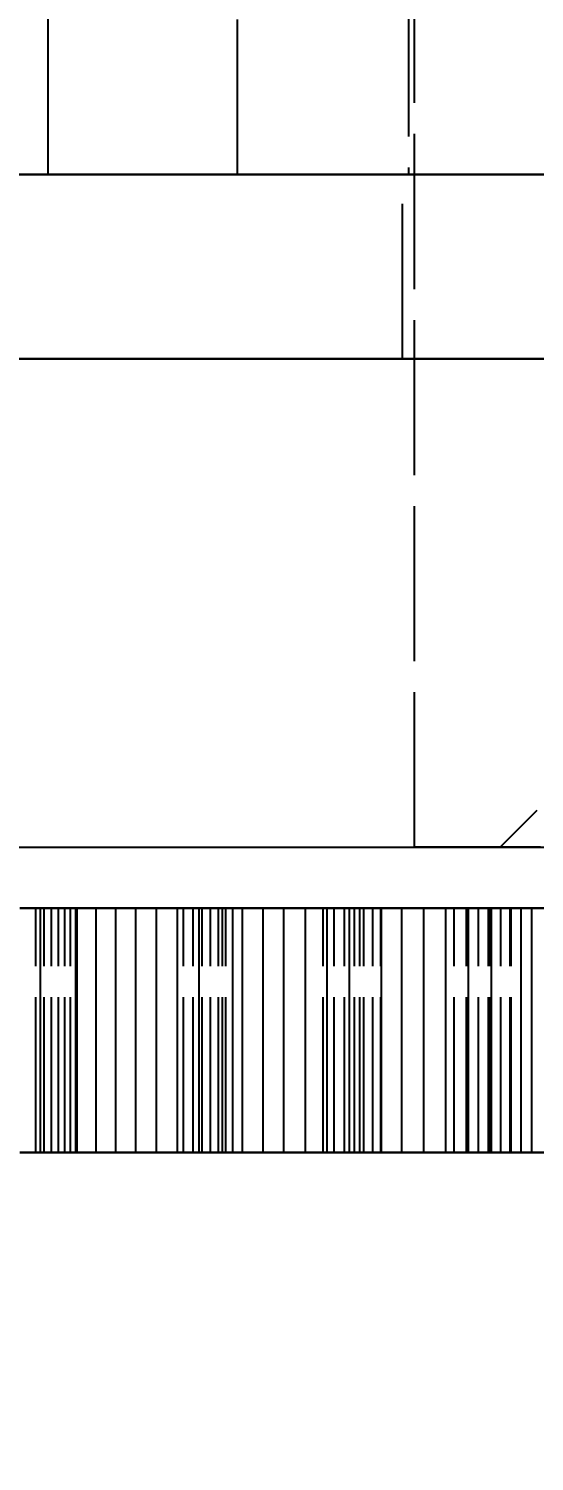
# Model space of a CAD drawing. Header units: millimetres. Extents: x -9 to 221, y -53 to 198.
# Drawn here: x 153.32 to 157.46, y -30.74 to -19.01 of the extents above; entities that cross this region are included whole.
import ezdxf

# ---------------------------------------------------------------- set-up
doc = ezdxf.new("R2010")
doc.units = ezdxf.units.MM
doc.linetypes.add('DASHED', pattern=[1.524, 1.27, -0.254])
for name, color, linetype in [('DIMS', 3, 'CONTINUOUS'), ('HIDDEN', 8, 'DASHED'), ('VISIBLE', 7, 'CONTINUOUS')]:
    doc.layers.add(name, color=color, linetype=linetype)
doc.styles.add('OpenSansCondensed-Light', font='OpenSansCondensed-Light.ttf')
doc.dimstyles.new('EZDXF', dxfattribs={"dimtxt": 0.25, "dimasz": 0.175, "dimexe": 0.375, "dimexo": 0.125, "dimgap": 0.1, "dimtad": 1, "dimlfac": 100, "dimzin": 12, "dimdsep": 46, "dimtxsty": 'OpenSansCondensed-Light', "dimblk": 'ARCHTICK', "dimcen": 2.5, "dimazin": 3, "dimtfac": 0.5, "dimtmove": 2, "dimatfit": 3})

# ---------------------------------------------------------------- blocks, each defined once
blk = doc.blocks.new('_ARCHTICK')
at = {"color": 0, "linetype": 'BYBLOCK', "const_width": 0.15}
blk.add_lwpolyline([(-0.5, -0.5), (0.5, 0.5)], dxfattribs=at)

msp = doc.modelspace()

# ---------------------------------------------------------------- linework, layer by layer
at = {"layer": 'HIDDEN'}
for points in [[(156.475, -25.71), (156.475, 31.6)], [(156.425, 27.1), (156.425, -20.2)], [(155.025, -20.2), (155.025, 18)], [(94.875, -20.2), (200.375, -20.2)], [(157.49087, -20.2), (157.31627, -20.2), (157.14167, -20.2), (156.96706, -20.2), (156.79246, -20.2), (156.61786, -20.2), (156.44325, -20.2), (156.26865, -20.2), (156.09405, -20.2), (155.91944, -20.2), (155.74484, -20.2), (155.57024, -20.2), (155.39563, -20.2), (155.22103, -20.2), (155.04643, -20.2), (154.87183, -20.2), (154.69722, -20.2), (154.52262, -20.2), (154.34802, -20.2), (154.17341, -20.2), (153.99881, -20.2), (153.82421, -20.2), (153.6496, -20.2), (153.475, -20.2)], [(153.475, -20.2), (153.5623, -20.2), (153.6496, -20.2), (153.7369, -20.2), (153.82421, -20.2), (153.91151, -20.2), (153.99881, -20.2), (154.08611, -20.2), (154.17341, -20.2), (154.26071, -20.2), (154.34802, -20.2), (154.43532, -20.2), (154.52262, -20.2), (154.60992, -20.2), (154.69722, -20.2), (154.78452, -20.2), (154.87183, -20.2), (154.95913, -20.2), (155.04643, -20.2), (155.13373, -20.2), (155.22103, -20.2), (155.30833, -20.2), (155.39563, -20.2), (155.48294, -20.2), (155.57024, -20.2), (155.65754, -20.2), (155.74484, -20.2), (155.83214, -20.2), (155.91944, -20.2), (156.00675, -20.2), (156.09405, -20.2), (156.18135, -20.2), (156.26865, -20.2), (156.35595, -20.2), (156.44325, -20.2), (156.53056, -20.2), (156.61786, -20.2), (156.70516, -20.2), (156.79246, -20.2), (156.87976, -20.2), (156.96706, -20.2), (157.05437, -20.2), (157.14167, -20.2), (157.22897, -20.2), (157.31627, -20.2), (157.40357, -20.2), (157.49087, -20.2)], [(157.53294, -20.2), (157.40754, -20.2), (157.28214, -20.2), (157.15675, -20.2), (157.03135, -20.2), (156.90595, -20.2), (156.78056, -20.2), (156.65516, -20.2), (156.52976, -20.2), (156.40437, -20.2), (156.27897, -20.2), (156.15357, -20.2), (156.02817, -20.2), (155.90278, -20.2), (155.77738, -20.2), (155.65198, -20.2), (155.52659, -20.2), (155.40119, -20.2), (155.27579, -20.2), (155.1504, -20.2), (155.025, -20.2)], [(155.025, -20.2), (155.0877, -20.2), (155.1504, -20.2), (155.2131, -20.2), (155.27579, -20.2), (155.33849, -20.2), (155.40119, -20.2), (155.46389, -20.2), (155.52659, -20.2), (155.58929, -20.2), (155.65198, -20.2), (155.71468, -20.2), (155.77738, -20.2), (155.84008, -20.2), (155.90278, -20.2), (155.96548, -20.2), (156.02817, -20.2), (156.09087, -20.2), (156.15357, -20.2), (156.21627, -20.2), (156.27897, -20.2), (156.34167, -20.2), (156.40437, -20.2), (156.46706, -20.2), (156.52976, -20.2), (156.59246, -20.2), (156.65516, -20.2), (156.71786, -20.2), (156.78056, -20.2), (156.84325, -20.2), (156.90595, -20.2), (156.96865, -20.2), (157.03135, -20.2), (157.09405, -20.2), (157.15675, -20.2), (157.21944, -20.2), (157.28214, -20.2), (157.34484, -20.2), (157.40754, -20.2), (157.47024, -20.2)], [(156.375, -20.2), (156.45754, -20.2), (156.54008, -20.2), (156.62262, -20.2), (156.70516, -20.2), (156.7877, -20.2), (156.87024, -20.2), (156.95278, -20.2), (157.03532, -20.2), (157.11786, -20.2), (157.2004, -20.2), (157.28294, -20.2), (157.36548, -20.2), (157.44802, -20.2), (157.53056, -20.2)], [(157.53056, -20.2), (157.44802, -20.2), (157.36548, -20.2), (157.28294, -20.2), (157.2004, -20.2), (157.11786, -20.2), (157.03532, -20.2), (156.95278, -20.2), (156.87024, -20.2), (156.7877, -20.2), (156.70516, -20.2), (156.62262, -20.2), (156.54008, -20.2), (156.45754, -20.2), (156.375, -20.2)], [(156.375, -21.71), (156.375, -20.2)], [(157.47738, -20.2), (157.39643, -20.2), (157.31548, -20.2), (157.23452, -20.2), (157.15357, -20.2), (157.07262, -20.2), (156.99167, -20.2), (156.91071, -20.2), (156.82976, -20.2), (156.74881, -20.2), (156.66786, -20.2), (156.5869, -20.2), (156.50595, -20.2), (156.425, -20.2)], [(156.425, -20.2), (156.46548, -20.2), (156.50595, -20.2), (156.54643, -20.2), (156.5869, -20.2), (156.62738, -20.2), (156.66786, -20.2), (156.70833, -20.2), (156.74881, -20.2), (156.78929, -20.2), (156.82976, -20.2), (156.87024, -20.2), (156.91071, -20.2), (156.95119, -20.2), (156.99167, -20.2), (157.03214, -20.2), (157.07262, -20.2), (157.1131, -20.2), (157.15357, -20.2), (157.19405, -20.2), (157.23452, -20.2), (157.275, -20.2), (157.31548, -20.2), (157.35595, -20.2), (157.39643, -20.2), (157.4369, -20.2), (157.47738, -20.2)], [(94.875, -21.71), (200.375, -21.71)], [(150.225, -21.71), (167.725, -21.71)], [(150.225, -21.71), (167.725, -21.71)], [(156.375, -21.71), (156.45754, -21.71), (156.54008, -21.71), (156.62262, -21.71), (156.70516, -21.71), (156.7877, -21.71), (156.87024, -21.71), (156.95278, -21.71), (157.03532, -21.71), (157.11786, -21.71), (157.2004, -21.71), (157.28294, -21.71), (157.36548, -21.71), (157.44802, -21.71), (157.53056, -21.71)], [(157.53056, -21.71), (157.44802, -21.71), (157.36548, -21.71), (157.28294, -21.71), (157.2004, -21.71), (157.11786, -21.71), (157.03532, -21.71), (156.95278, -21.71), (156.87024, -21.71), (156.7877, -21.71), (156.70516, -21.71), (156.62262, -21.71), (156.54008, -21.71), (156.45754, -21.71), (156.375, -21.71)], [(157.50675, -21.71), (157.42738, -21.71), (157.34802, -21.71), (157.26865, -21.71), (157.18929, -21.71), (157.10992, -21.71), (157.03056, -21.71), (156.95119, -21.71), (156.87183, -21.71), (156.79246, -21.71), (156.7131, -21.71), (156.63373, -21.71), (156.55437, -21.71), (156.475, -21.71)], [(156.475, -21.71), (156.51468, -21.71), (156.55437, -21.71), (156.59405, -21.71), (156.63373, -21.71), (156.67341, -21.71), (156.7131, -21.71), (156.75278, -21.71), (156.79246, -21.71), (156.83214, -21.71), (156.87183, -21.71), (156.91151, -21.71), (156.95119, -21.71), (156.99087, -21.71), (157.03056, -21.71), (157.07024, -21.71), (157.10992, -21.71), (157.1496, -21.71), (157.18929, -21.71), (157.22897, -21.71), (157.26865, -21.71), (157.30833, -21.71), (157.34802, -21.71), (157.3877, -21.71), (157.42738, -21.71), (157.46706, -21.71)], [(156.475, -25.71), (156.475, -21.71)], [(157.475, -25.41), (157.175, -25.71)], [(150.225, -25.71), (167.725, -25.71)], [(157.50675, -25.71), (157.42738, -25.71), (157.34802, -25.71), (157.26865, -25.71), (157.18929, -25.71), (157.10992, -25.71), (157.03056, -25.71), (156.95119, -25.71), (156.87183, -25.71), (156.79246, -25.71), (156.7131, -25.71), (156.63373, -25.71), (156.55437, -25.71), (156.475, -25.71)], [(156.475, -25.71), (156.51468, -25.71), (156.55437, -25.71), (156.59405, -25.71), (156.63373, -25.71), (156.67341, -25.71), (156.7131, -25.71), (156.75278, -25.71), (156.79246, -25.71), (156.83214, -25.71), (156.87183, -25.71), (156.91151, -25.71), (156.95119, -25.71), (156.99087, -25.71), (157.03056, -25.71), (157.07024, -25.71), (157.10992, -25.71), (157.1496, -25.71), (157.18929, -25.71), (157.22897, -25.71), (157.26865, -25.71), (157.30833, -25.71), (157.34802, -25.71), (157.3877, -25.71), (157.42738, -25.71), (157.46706, -25.71)], [(157.50675, -25.71), (157.42738, -25.71), (157.34802, -25.71), (157.26865, -25.71), (157.18929, -25.71), (157.10992, -25.71), (157.03056, -25.71), (156.95119, -25.71), (156.87183, -25.71), (156.79246, -25.71), (156.7131, -25.71), (156.63373, -25.71), (156.55437, -25.71), (156.475, -25.71)], [(156.475, -25.71), (156.51468, -25.71), (156.55437, -25.71), (156.59405, -25.71), (156.63373, -25.71), (156.67341, -25.71), (156.7131, -25.71), (156.75278, -25.71), (156.79246, -25.71), (156.83214, -25.71), (156.87183, -25.71), (156.91151, -25.71), (156.95119, -25.71), (156.99087, -25.71), (157.03056, -25.71), (157.07024, -25.71), (157.10992, -25.71), (157.1496, -25.71), (157.18929, -25.71), (157.22897, -25.71), (157.26865, -25.71), (157.30833, -25.71), (157.34802, -25.71), (157.3877, -25.71), (157.42738, -25.71), (157.46706, -25.71)], [(157.46071, -25.71), (157.40357, -25.71), (157.34643, -25.71), (157.28929, -25.71), (157.23214, -25.71), (157.175, -25.71)], [(157.175, -25.71), (157.20357, -25.71), (157.23214, -25.71), (157.26071, -25.71), (157.28929, -25.71), (157.31786, -25.71), (157.34643, -25.71), (157.375, -25.71), (157.40357, -25.71), (157.43214, -25.71), (157.46071, -25.71)], [(153.41248, -26.21), (153.24327, -26.21)], [(153.44061, -26.21), (153.37444, -26.21)], [(153.37444, -26.21), (153.70225, -26.21)], [(153.71239, -26.21), (153.37444, -26.21)], [(153.37444, -26.21), (153.44061, -26.21)], [(153.37444, -28.21), (153.37444, -26.21)], [(153.37444, -28.21), (153.37444, -26.21)], [(153.70225, -26.21), (153.41248, -26.21)], [(153.41248, -28.21), (153.41248, -26.21)], [(153.50182, -26.21), (153.44061, -26.21)], [(153.44061, -26.21), (153.50182, -26.21)], [(153.44061, -28.21), (153.44061, -26.21)], [(153.44061, -28.21), (153.44061, -26.21)], [(153.5584, -26.21), (153.50182, -26.21)], [(153.50182, -26.21), (153.5584, -26.21)], [(153.50182, -28.21), (153.50182, -26.21)], [(153.50182, -28.21), (153.50182, -26.21)], [(153.61055, -26.21), (153.5584, -26.21)], [(153.5584, -26.21), (153.61055, -26.21)], [(153.5584, -28.21), (153.5584, -26.21)], [(153.5584, -28.21), (153.5584, -26.21)], [(153.65845, -26.21), (153.61055, -26.21)], [(153.61055, -26.21), (153.65845, -26.21)], [(153.61055, -28.21), (153.61055, -26.21)], [(153.61055, -28.21), (153.61055, -26.21)], [(153.70225, -26.21), (153.65845, -26.21)], [(153.65845, -26.21), (153.70225, -26.21)], [(153.65845, -28.21), (153.65845, -26.21)], [(153.65845, -28.21), (153.65845, -26.21)], [(153.70225, -28.21), (153.70225, -26.21)], [(153.868, -26.21), (153.71239, -26.21)], [(153.71239, -28.21), (153.71239, -26.21)], [(154.02831, -26.21), (153.868, -26.21)], [(153.868, -28.21), (153.868, -26.21)], [(154.19297, -26.21), (154.02831, -26.21)], [(154.02831, -28.21), (154.02831, -26.21)], [(154.36173, -26.21), (154.19297, -26.21)], [(154.19297, -28.21), (154.19297, -26.21)], [(154.53436, -26.21), (154.36173, -26.21)], [(154.36173, -28.21), (154.36173, -26.21)], [(154.71068, -26.21), (154.53436, -26.21)], [(154.53436, -28.21), (154.53436, -26.21)], [(154.6611, -26.21), (154.58283, -26.21)], [(154.58283, -26.21), (154.9034, -26.21)], [(154.9034, -26.21), (154.58283, -26.21)], [(154.58283, -26.21), (154.6611, -26.21)], [(154.58283, -28.21), (154.58283, -26.21)], [(154.58283, -28.21), (154.58283, -26.21)], [(154.73466, -26.21), (154.6611, -26.21)], [(154.6611, -26.21), (154.73466, -26.21)], [(154.6611, -28.21), (154.6611, -26.21)], [(154.6611, -28.21), (154.6611, -26.21)], [(154.98651, -26.21), (154.71068, -26.21)], [(154.71068, -28.21), (154.71068, -26.21)], [(154.8038, -26.21), (154.73466, -26.21)], [(154.73466, -26.21), (154.8038, -26.21)], [(154.73466, -28.21), (154.73466, -26.21)], [(154.73466, -28.21), (154.73466, -26.21)], [(154.86872, -26.21), (154.8038, -26.21)], [(154.8038, -26.21), (154.86872, -26.21)], [(154.8038, -28.21), (154.8038, -26.21)], [(154.8038, -28.21), (154.8038, -26.21)], [(154.92958, -26.21), (154.86872, -26.21)], [(154.86872, -26.21), (154.92958, -26.21)], [(154.86872, -28.21), (154.86872, -26.21)], [(154.86872, -28.21), (154.86872, -26.21)], [(154.9034, -26.21), (154.98651, -26.21)], [(155.06651, -26.21), (154.9034, -26.21)], [(154.9034, -28.21), (154.9034, -26.21)], [(154.9034, -28.21), (154.9034, -26.21)], [(154.98651, -26.21), (154.92958, -26.21)], [(154.92958, -26.21), (154.98651, -26.21)], [(154.92958, -28.21), (154.92958, -26.21)], [(154.92958, -28.21), (154.92958, -26.21)], [(154.98651, -28.21), (154.98651, -26.21)], [(155.23406, -26.21), (155.06651, -26.21)], [(155.06651, -28.21), (155.06651, -26.21)], [(155.40573, -26.21), (155.23406, -26.21)], [(155.23406, -28.21), (155.23406, -26.21)], [(155.58125, -26.21), (155.40573, -26.21)], [(155.40573, -28.21), (155.40573, -26.21)], [(155.76042, -26.21), (155.58125, -26.21)], [(155.58125, -28.21), (155.58125, -26.21)], [(155.81601, -26.21), (155.72599, -26.21)], [(155.72599, -26.21), (156.02773, -26.21)], [(156.02773, -26.21), (155.72599, -26.21)], [(155.72599, -26.21), (155.81601, -26.21)], [(155.72599, -28.21), (155.72599, -26.21)], [(155.72599, -28.21), (155.72599, -26.21)], [(155.94307, -26.21), (155.76042, -26.21)], [(155.76042, -28.21), (155.76042, -26.21)], [(155.90158, -26.21), (155.81601, -26.21)], [(155.81601, -26.21), (155.90158, -26.21)], [(155.81601, -28.21), (155.81601, -26.21)], [(155.81601, -28.21), (155.81601, -26.21)], [(155.98297, -26.21), (155.90158, -26.21)], [(155.90158, -26.21), (155.98297, -26.21)], [(155.90158, -28.21), (155.90158, -26.21)], [(155.90158, -28.21), (155.90158, -26.21)], [(156.20374, -26.21), (155.94307, -26.21)], [(155.94307, -28.21), (155.94307, -26.21)], [(156.06037, -26.21), (155.98297, -26.21)], [(155.98297, -26.21), (156.06037, -26.21)], [(155.98297, -28.21), (155.98297, -26.21)], [(155.98297, -28.21), (155.98297, -26.21)], [(156.02773, -26.21), (156.19762, -26.21)], [(156.19762, -26.21), (156.02773, -26.21)], [(156.02773, -28.21), (156.02773, -26.21)], [(156.02773, -28.21), (156.02773, -26.21)], [(156.13391, -26.21), (156.06037, -26.21)], [(156.06037, -26.21), (156.13391, -26.21)], [(156.06037, -28.21), (156.06037, -26.21)], [(156.06037, -28.21), (156.06037, -26.21)], [(156.20374, -26.21), (156.13391, -26.21)], [(156.13391, -26.21), (156.20374, -26.21)], [(156.13391, -28.21), (156.13391, -26.21)], [(156.13391, -28.21), (156.13391, -26.21)], [(156.19762, -26.21), (156.20374, -26.21)], [(156.37167, -26.21), (156.19762, -26.21)], [(156.19762, -28.21), (156.19762, -26.21)], [(156.19762, -28.21), (156.19762, -26.21)], [(156.20374, -28.21), (156.20374, -26.21)], [(156.54957, -26.21), (156.37167, -26.21)], [(156.37167, -28.21), (156.37167, -26.21)], [(156.73107, -26.21), (156.54957, -26.21)], [(156.54957, -28.21), (156.54957, -26.21)], [(156.91598, -26.21), (156.73107, -26.21)], [(156.73107, -28.21), (156.73107, -26.21)], [(156.90017, -26.21), (156.79879, -26.21)], [(156.79879, -26.21), (157.08037, -26.21)], [(157.08037, -26.21), (156.79879, -26.21)], [(156.79879, -26.21), (156.90017, -26.21)], [(156.79879, -28.21), (156.79879, -26.21)], [(156.79879, -28.21), (156.79879, -26.21)], [(156.99737, -26.21), (156.90017, -26.21)], [(156.90017, -26.21), (156.99737, -26.21)], [(156.90017, -28.21), (156.90017, -26.21)], [(156.90017, -28.21), (156.90017, -26.21)], [(157.10414, -26.21), (156.91598, -26.21)], [(156.91598, -28.21), (156.91598, -26.21)], [(157.09065, -26.21), (156.99737, -26.21)], [(156.99737, -26.21), (157.09065, -26.21)], [(156.99737, -28.21), (156.99737, -26.21)], [(156.99737, -28.21), (156.99737, -26.21)], [(157.08037, -26.21), (157.25627, -26.21)], [(157.25627, -26.21), (157.08037, -26.21)], [(157.08037, -28.21), (157.08037, -26.21)], [(157.08037, -28.21), (157.08037, -26.21)], [(157.18017, -26.21), (157.09065, -26.21)], [(157.09065, -26.21), (157.18017, -26.21)], [(157.09065, -28.21), (157.09065, -26.21)], [(157.09065, -28.21), (157.09065, -26.21)], [(157.34848, -26.21), (157.10414, -26.21)], [(157.10414, -28.21), (157.10414, -26.21)], [(157.26608, -26.21), (157.18017, -26.21)], [(157.18017, -26.21), (157.26608, -26.21)], [(157.18017, -28.21), (157.18017, -26.21)], [(157.18017, -28.21), (157.18017, -26.21)], [(157.25627, -26.21), (157.34848, -26.21)], [(157.43604, -26.21), (157.25627, -26.21)], [(157.25627, -28.21), (157.25627, -26.21)], [(157.25627, -28.21), (157.25627, -26.21)], [(157.34848, -26.21), (157.26608, -26.21)], [(157.26608, -26.21), (157.34848, -26.21)], [(157.26608, -28.21), (157.26608, -26.21)], [(157.26608, -28.21), (157.26608, -26.21)], [(157.34848, -28.21), (157.34848, -26.21)], [(157.61938, -26.21), (157.43604, -26.21)], [(157.43604, -28.21), (157.43604, -26.21)], [(153.41248, -28.21), (153.24327, -28.21)], [(153.44061, -28.21), (153.37444, -28.21)], [(153.37444, -28.21), (153.70225, -28.21)], [(153.71239, -28.21), (153.37444, -28.21)], [(153.37444, -28.21), (153.44061, -28.21)], [(153.70225, -28.21), (153.41248, -28.21)], [(153.50182, -28.21), (153.44061, -28.21)], [(153.44061, -28.21), (153.50182, -28.21)], [(153.5584, -28.21), (153.50182, -28.21)], [(153.50182, -28.21), (153.5584, -28.21)], [(153.61055, -28.21), (153.5584, -28.21)], [(153.5584, -28.21), (153.61055, -28.21)], [(153.65845, -28.21), (153.61055, -28.21)], [(153.61055, -28.21), (153.65845, -28.21)], [(153.70225, -28.21), (153.65845, -28.21)], [(153.65845, -28.21), (153.70225, -28.21)], [(153.868, -28.21), (153.71239, -28.21)], [(154.02831, -28.21), (153.868, -28.21)], [(154.19297, -28.21), (154.02831, -28.21)], [(154.36173, -28.21), (154.19297, -28.21)], [(154.53436, -28.21), (154.36173, -28.21)], [(154.71068, -28.21), (154.53436, -28.21)], [(154.6611, -28.21), (154.58283, -28.21)], [(154.58283, -28.21), (154.9034, -28.21)], [(154.9034, -28.21), (154.58283, -28.21)], [(154.58283, -28.21), (154.6611, -28.21)], [(154.73466, -28.21), (154.6611, -28.21)], [(154.6611, -28.21), (154.73466, -28.21)], [(154.98651, -28.21), (154.71068, -28.21)], [(154.8038, -28.21), (154.73466, -28.21)], [(154.73466, -28.21), (154.8038, -28.21)], [(154.86872, -28.21), (154.8038, -28.21)], [(154.8038, -28.21), (154.86872, -28.21)], [(154.92958, -28.21), (154.86872, -28.21)], [(154.86872, -28.21), (154.92958, -28.21)], [(154.9034, -28.21), (154.98651, -28.21)], [(155.06651, -28.21), (154.9034, -28.21)], [(154.98651, -28.21), (154.92958, -28.21)], [(154.92958, -28.21), (154.98651, -28.21)], [(155.23406, -28.21), (155.06651, -28.21)], [(155.40573, -28.21), (155.23406, -28.21)], [(155.58125, -28.21), (155.40573, -28.21)], [(155.76042, -28.21), (155.58125, -28.21)], [(155.81601, -28.21), (155.72599, -28.21)], [(155.72599, -28.21), (156.02773, -28.21)], [(156.02773, -28.21), (155.72599, -28.21)], [(155.72599, -28.21), (155.81601, -28.21)], [(155.94307, -28.21), (155.76042, -28.21)], [(155.90158, -28.21), (155.81601, -28.21)], [(155.81601, -28.21), (155.90158, -28.21)], [(155.98297, -28.21), (155.90158, -28.21)], [(155.90158, -28.21), (155.98297, -28.21)], [(156.20374, -28.21), (155.94307, -28.21)], [(156.06037, -28.21), (155.98297, -28.21)], [(155.98297, -28.21), (156.06037, -28.21)], [(156.02773, -28.21), (156.19762, -28.21)], [(156.19762, -28.21), (156.02773, -28.21)], [(156.13391, -28.21), (156.06037, -28.21)], [(156.06037, -28.21), (156.13391, -28.21)], [(156.20374, -28.21), (156.13391, -28.21)], [(156.13391, -28.21), (156.20374, -28.21)], [(156.19762, -28.21), (156.20374, -28.21)], [(156.37167, -28.21), (156.19762, -28.21)], [(156.54957, -28.21), (156.37167, -28.21)], [(156.73107, -28.21), (156.54957, -28.21)], [(156.91598, -28.21), (156.73107, -28.21)], [(156.90017, -28.21), (156.79879, -28.21)], [(156.79879, -28.21), (157.08037, -28.21)], [(157.08037, -28.21), (156.79879, -28.21)], [(156.79879, -28.21), (156.90017, -28.21)], [(156.99737, -28.21), (156.90017, -28.21)], [(156.90017, -28.21), (156.99737, -28.21)], [(157.10414, -28.21), (156.91598, -28.21)], [(157.09065, -28.21), (156.99737, -28.21)], [(156.99737, -28.21), (157.09065, -28.21)], [(157.08037, -28.21), (157.25627, -28.21)], [(157.25627, -28.21), (157.08037, -28.21)], [(157.18017, -28.21), (157.09065, -28.21)], [(157.09065, -28.21), (157.18017, -28.21)], [(157.34848, -28.21), (157.10414, -28.21)], [(157.26608, -28.21), (157.18017, -28.21)], [(157.18017, -28.21), (157.26608, -28.21)], [(157.25627, -28.21), (157.34848, -28.21)], [(157.43604, -28.21), (157.25627, -28.21)], [(157.34848, -28.21), (157.26608, -28.21)], [(157.26608, -28.21), (157.34848, -28.21)], [(157.61938, -28.21), (157.43604, -28.21)]]:
    msp.add_lwpolyline(points, dxfattribs=at)
at = {"layer": 'VISIBLE'}
for points in [[(153.475, -20.2), (153.475, -18.7)], [(200.375, -20.2), (94.875, -20.2)], [(200.375, -21.71), (94.875, -21.71)], [(150.225, -25.71), (167.725, -25.71)], [(153.24327, -26.21), (153.41248, -26.21)], [(153.41248, -26.21), (153.70225, -26.21)], [(153.41248, -28.21), (153.41248, -26.21)], [(153.70225, -26.21), (153.71239, -26.21)], [(153.70225, -28.21), (153.70225, -26.21)], [(153.71239, -26.21), (153.868, -26.21)], [(153.71239, -28.21), (153.71239, -26.21)], [(153.868, -26.21), (154.02831, -26.21)], [(153.868, -28.21), (153.868, -26.21)], [(154.02831, -26.21), (154.19297, -26.21)], [(154.02831, -28.21), (154.02831, -26.21)], [(154.19297, -26.21), (154.36173, -26.21)], [(154.19297, -28.21), (154.19297, -26.21)], [(154.36173, -26.21), (154.53436, -26.21)], [(154.36173, -28.21), (154.36173, -26.21)], [(154.53436, -26.21), (154.71068, -26.21)], [(154.53436, -28.21), (154.53436, -26.21)], [(154.71068, -26.21), (154.98651, -26.21)], [(154.71068, -28.21), (154.71068, -26.21)], [(154.98651, -26.21), (155.06651, -26.21)], [(154.98651, -28.21), (154.98651, -26.21)], [(155.06651, -26.21), (155.23406, -26.21)], [(155.06651, -28.21), (155.06651, -26.21)], [(155.23406, -26.21), (155.40573, -26.21)], [(155.23406, -28.21), (155.23406, -26.21)], [(155.40573, -26.21), (155.58125, -26.21)], [(155.40573, -28.21), (155.40573, -26.21)], [(155.58125, -26.21), (155.76042, -26.21)], [(155.58125, -28.21), (155.58125, -26.21)], [(155.76042, -26.21), (155.94307, -26.21)], [(155.76042, -28.21), (155.76042, -26.21)], [(155.94307, -26.21), (156.20374, -26.21)], [(155.94307, -28.21), (155.94307, -26.21)], [(156.20374, -26.21), (156.37167, -26.21)], [(156.20374, -28.21), (156.20374, -26.21)], [(156.37167, -26.21), (156.54957, -26.21)], [(156.37167, -28.21), (156.37167, -26.21)], [(156.54957, -26.21), (156.73107, -26.21)], [(156.54957, -28.21), (156.54957, -26.21)], [(156.73107, -26.21), (156.91598, -26.21)], [(156.73107, -28.21), (156.73107, -26.21)], [(156.91598, -26.21), (157.10414, -26.21)], [(156.91598, -28.21), (156.91598, -26.21)], [(157.10414, -26.21), (157.34848, -26.21)], [(157.10414, -28.21), (157.10414, -26.21)], [(157.34848, -26.21), (157.43604, -26.21)], [(157.34848, -28.21), (157.34848, -26.21)], [(157.43604, -26.21), (157.61938, -26.21)], [(157.43604, -28.21), (157.43604, -26.21)], [(153.24327, -28.21), (153.41248, -28.21)], [(153.41248, -28.21), (153.70225, -28.21)], [(153.70225, -28.21), (153.71239, -28.21)], [(153.71239, -28.21), (153.868, -28.21)], [(153.868, -28.21), (154.02831, -28.21)], [(154.02831, -28.21), (154.19297, -28.21)], [(154.19297, -28.21), (154.36173, -28.21)], [(154.36173, -28.21), (154.53436, -28.21)], [(154.53436, -28.21), (154.71068, -28.21)], [(154.71068, -28.21), (154.98651, -28.21)], [(154.98651, -28.21), (155.06651, -28.21)], [(155.06651, -28.21), (155.23406, -28.21)], [(155.23406, -28.21), (155.40573, -28.21)], [(155.40573, -28.21), (155.58125, -28.21)], [(155.58125, -28.21), (155.76042, -28.21)], [(155.76042, -28.21), (155.94307, -28.21)], [(155.94307, -28.21), (156.20374, -28.21)], [(156.20374, -28.21), (156.37167, -28.21)], [(156.37167, -28.21), (156.54957, -28.21)], [(156.54957, -28.21), (156.73107, -28.21)], [(156.73107, -28.21), (156.91598, -28.21)], [(156.91598, -28.21), (157.10414, -28.21)], [(157.10414, -28.21), (157.34848, -28.21)], [(157.34848, -28.21), (157.43604, -28.21)], [(157.43604, -28.21), (157.61938, -28.21)]]:
    msp.add_lwpolyline(points, dxfattribs=at)

# ---------------------------------------------------------------- dimensions: what is measured, and where the dimension line sits
at = {"layer": 'DIMS'}
msp.add_linear_dim(base=(93.875, -52.71), p1=(93.875, -21.71), p2=(201.375, -21.71), dimstyle='EZDXF', override={"dimtxt": 1.6, "dimasz": 1, "dimexe": 0.6, "dimexo": 0.5, "dimdec": 2}, dxfattribs=at).render()

doc.saveas('drawing.dxf')
